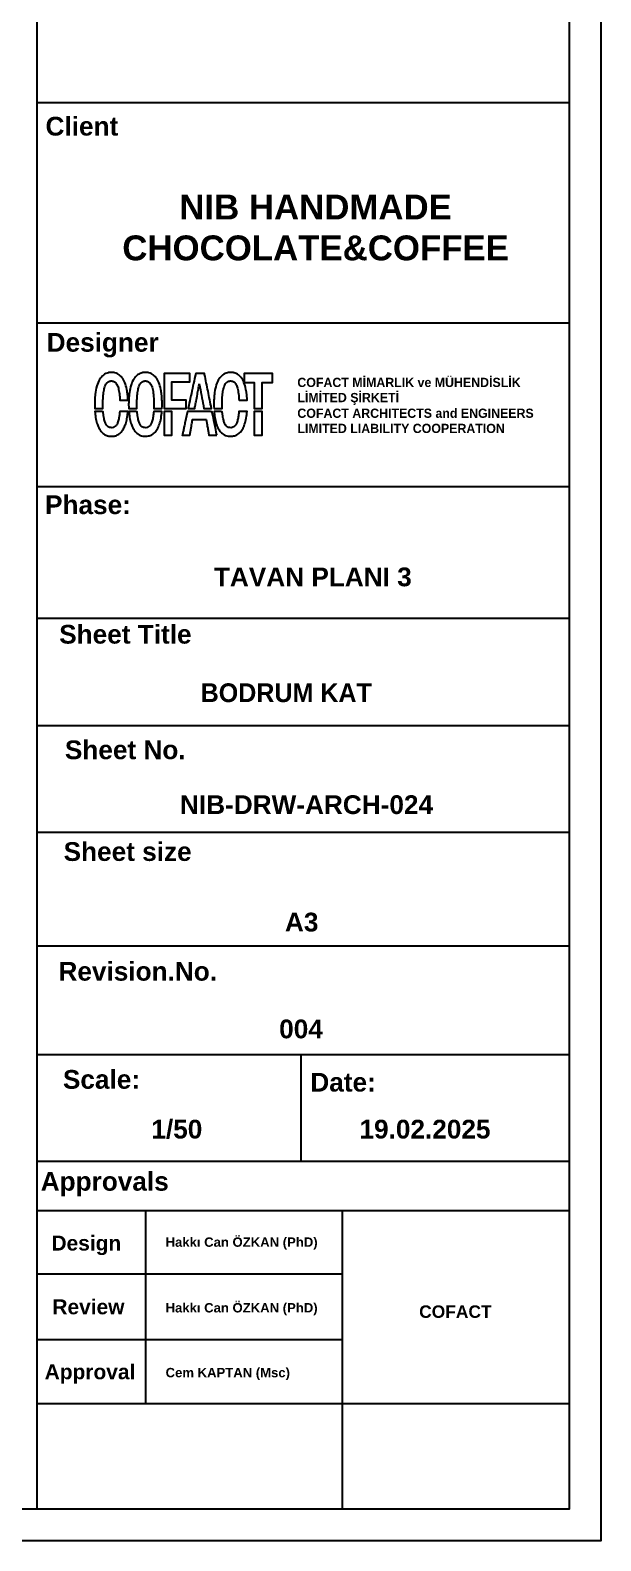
# Model space of a CAD drawing. Header units: millimetres. Extents: x 933584 to 974011, y 4545988 to 4553664.
# Drawn here: x 959739 to 960102, y 4548355 to 4549315 of the extents above; entities that cross this region are included whole.
import ezdxf

# ---------------------------------------------------------------- set-up
doc = ezdxf.new("R2010")
doc.units = ezdxf.units.MM
doc.layers.get('0').update_dxf_attribs({"color": 255})
doc.styles.add('Century Gothic_B_3', font='GOTHICB.TTF', dxfattribs={"height": 4})

msp = doc.modelspace()

# ---------------------------------------------------------------- linework, layer by layer
at = {"color": 0}
for p, q in [((960081.5, 4549269.07), (959743.44, 4549269.07)), ((960081.5, 4549269.07), (959743.44, 4549269.07)), ((960081.5, 4549129.09), (959743.44, 4549129.09)), ((960081.5, 4549129.09), (959743.44, 4549129.09)), ((960081.5, 4549129.09), (959743.44, 4549129.09)), ((960081.5, 4549129.09), (959743.44, 4549129.09)), ((960081.5, 4549025.03), (959743.44, 4549025.03)), ((959743.44, 4548941.75), (960081.5, 4548941.75)), ((960081.5, 4548873.35), (959743.44, 4548873.35)), ((960081.5, 4548805.39), (959743.44, 4548805.39)), ((960081.5, 4548733.17), (959743.44, 4548733.17)), ((960081.5, 4548664.16), (959743.44, 4548664.16)), ((959910.92, 4548664.16), (959910.92, 4548596.44)), ((960081.5, 4548596.44), (959743.44, 4548596.44)), ((960081.5, 4548565.11), (959743.44, 4548565.11)), ((959812.29, 4548565.11), (959812.29, 4548442.35)), ((959937.28, 4548565.11), (959937.28, 4548491.51)), ((959743.45, 4548524.97), (959937.28, 4548524.97)), ((959937.28, 4548491.51), (959937.28, 4548375.4)), ((959743.45, 4548483.26), (959937.28, 4548483.26)), ((960081.5, 4548442.35), (959743.44, 4548442.35))]:
    msp.add_line(p, q, dxfattribs=at)
for points in [[(958001.5, 4549855.4), (960101.5, 4549855.4), (960101.5, 4548355.4), (958001.5, 4548355.4)], [(958021.5, 4549835.4), (960081.5, 4549835.4), (960081.5, 4548375.4), (958021.5, 4548375.4)], [(959824.13, 4549086.03), (959824.13, 4549074.89), (959831.18, 4549074.89), (959838.24, 4549074.89), (959838.24, 4549077.53), (959838.24, 4549080.16), (959833.67, 4549080.16), (959829.1, 4549080.16), (959829.1, 4549085.98), (959829.1, 4549091.8), (959834.81, 4549091.8), (959840.53, 4549091.8), (959840.53, 4549094.48), (959840.53, 4549097.16), (959832.33, 4549097.16), (959824.13, 4549097.16)], [(959874.93, 4549094.33), (959874.93, 4549091.5), (959878.17, 4549091.5), (959881.4, 4549091.5), (959881.4, 4549083.19), (959881.4, 4549074.89), (959883.88, 4549074.89), (959886.37, 4549074.89), (959886.37, 4549083.19), (959886.37, 4549091.5), (959889.65, 4549091.5), (959892.93, 4549091.5), (959892.93, 4549094.33), (959892.93, 4549097.16), (959883.93, 4549097.16), (959874.93, 4549097.16)], [(959824.13, 4549065.4), (959824.13, 4549057.89), (959826.59, 4549057.91), (959829.05, 4549057.94), (959829.07, 4549065.42), (959829.1, 4549072.9), (959826.61, 4549072.9), (959824.13, 4549072.9)], [(959881.42, 4549065.42), (959881.45, 4549057.94), (959883.91, 4549057.91), (959886.37, 4549057.89), (959886.37, 4549065.39), (959886.37, 4549072.9), (959883.88, 4549072.9), (959881.4, 4549072.9)]]:
    msp.add_lwpolyline(points, close=True, dxfattribs=at)
msp.add_lwpolyline([(959743.45, 4549835.41), (959743.45, 4548375.4)], dxfattribs=at)
for points in [[(959788.78, 4549097.65, 0.11064), (959785.68, 4549096.15, 0.089568), (959783.23, 4549093.37, 0.069833), (959781.47, 4549089.25, 0.037138), (959780.43, 4549083.81, 0.013582), (959780.28, 4549082.16, 0.005436), (959780.17, 4549079.9, 0.005261), (959780.1, 4549077.67, 0.017635), (959780.13, 4549076.21), (959780.2, 4549074.89), (959782.75, 4549074.89), (959785.3, 4549074.89), (959785.31, 4549077.9, -0.01557), (959785.46, 4549082.32, -0.027157), (959785.9, 4549085.95, -0.033018), (959786.6, 4549088.8, -0.079442), (959787.57, 4549090.74, -0.009072), (959787.87, 4549091.13, -0.030827), (959788.08, 4549091.37, -0.031813), (959788.32, 4549091.58, -0.010138), (959788.7, 4549091.86, -0.089655), (959789.45, 4549092.22, -0.05192), (959790.45, 4549092.38, -0.051218), (959791.47, 4549092.33, -0.076363), (959792.33, 4549092.06, -0.070873), (959793.13, 4549091.52, -0.052254), (959793.84, 4549090.72, -0.046256), (959794.44, 4549089.69, -0.033841), (959794.93, 4549088.46, -0.02482), (959795.29, 4549087.06, -0.012371), (959795.62, 4549085.26, -0.011745), (959795.88, 4549083.27, -0.011909), (959796.05, 4549081.28), (959796.11, 4549080.16), (959798.68, 4549080.16), (959801.26, 4549080.16), (959801.26, 4549080.59, 0.020953), (959801.22, 4549081.49, 0.004455), (959801.07, 4549083.07, 0.00493), (959800.88, 4549084.7, 0.011284), (959800.7, 4549085.92, 0.038093), (959799.58, 4549090.43, 0.067383), (959797.9, 4549093.87, 0.083303), (959795.67, 4549096.24, 0.099908), (959792.91, 4549097.57, 0.02201), (959792.47, 4549097.67, 0.020762), (959792.02, 4549097.72, 0.015695), (959791.46, 4549097.75, 0.005906), (959790.68, 4549097.75, 0.00548), (959790.07, 4549097.74, 0.006399), (959789.5, 4549097.72, 0.005718), (959789.02, 4549097.69, 0.038226)], [(959810.35, 4549097.65, 0.105194), (959807.39, 4549096.26, 0.087054), (959805.01, 4549093.69, 0.069549), (959803.26, 4549089.93, 0.038701), (959802.16, 4549084.98, 0.014261), (959801.92, 4549082.9, 0.008448), (959801.75, 4549080.4, 0.008433), (959801.67, 4549077.97, 0.018733), (959801.71, 4549076.12), (959801.78, 4549074.89), (959804.33, 4549074.89), (959806.87, 4549074.89), (959806.89, 4549077.9, -0.01557), (959807.04, 4549082.32, -0.027157), (959807.48, 4549085.95, -0.033018), (959808.18, 4549088.8, -0.079442), (959809.15, 4549090.74, -0.009072), (959809.45, 4549091.13, -0.030827), (959809.66, 4549091.37, -0.031813), (959809.89, 4549091.58, -0.010138), (959810.27, 4549091.86, -0.089655), (959811.03, 4549092.22, -0.05192), (959812.02, 4549092.38, -0.051218), (959813.05, 4549092.33, -0.076363), (959813.91, 4549092.06, -0.136443), (959815.41, 4549090.72, -0.067108), (959816.51, 4549088.38, -0.045937), (959817.26, 4549084.94, -0.018323), (959817.67, 4549080.11, -0.004967), (959817.71, 4549079.13, -0.003937), (959817.73, 4549078.07, -0.00398), (959817.74, 4549077.08, -0.009912), (959817.72, 4549076.36), (959817.66, 4549074.89), (959820.23, 4549074.89), (959822.8, 4549074.89), (959822.87, 4549076.16, 0.018366), (959822.9, 4549078.32, 0.009634), (959822.79, 4549081.01, 0.009631), (959822.58, 4549083.71, 0.017297), (959822.28, 4549085.91, 0.038062), (959821.16, 4549090.43, 0.067387), (959819.48, 4549093.87, 0.08333), (959817.24, 4549096.24, 0.099909), (959814.49, 4549097.57, 0.02201), (959814.05, 4549097.67, 0.020762), (959813.59, 4549097.72, 0.015695), (959813.04, 4549097.75, 0.005906), (959812.25, 4549097.75, 0.00548), (959811.65, 4549097.74, 0.006399), (959811.08, 4549097.72, 0.005718), (959810.59, 4549097.69, 0.038226)], [(959864.45, 4549097.65, 0.105194), (959861.48, 4549096.25, 0.087054), (959859.1, 4549093.69, 0.069549), (959857.35, 4549089.93, 0.038701), (959856.25, 4549084.98, 0.014261), (959856.01, 4549082.9, 0.008448), (959855.84, 4549080.4, 0.008433), (959855.76, 4549077.97, 0.018733), (959855.8, 4549076.12), (959855.87, 4549074.89), (959858.42, 4549074.89), (959860.96, 4549074.89), (959860.98, 4549077.9, -0.01557), (959861.13, 4549082.32, -0.027157), (959861.57, 4549085.95, -0.033018), (959862.27, 4549088.8, -0.079442), (959863.24, 4549090.74, -0.009072), (959863.54, 4549091.13, -0.030827), (959863.75, 4549091.37, -0.031813), (959863.99, 4549091.58, -0.010138), (959864.36, 4549091.86, -0.089655), (959865.12, 4549092.22, -0.05192), (959866.11, 4549092.38, -0.051218), (959867.14, 4549092.33, -0.076363), (959868, 4549092.06, -0.070873), (959868.79, 4549091.52, -0.052254), (959869.5, 4549090.72, -0.046256), (959870.11, 4549089.69, -0.033841), (959870.59, 4549088.46, -0.02482), (959870.96, 4549087.06, -0.012371), (959871.28, 4549085.26, -0.011745), (959871.55, 4549083.27, -0.011909), (959871.71, 4549081.28), (959871.78, 4549080.16), (959874.35, 4549080.16), (959876.92, 4549080.16), (959876.92, 4549080.58, 0.020953), (959876.88, 4549081.49, 0.004455), (959876.73, 4549083.07, 0.00493), (959876.55, 4549084.69, 0.011284), (959876.37, 4549085.92, 0.038093), (959875.25, 4549090.43, 0.067383), (959873.57, 4549093.87, 0.083303), (959871.33, 4549096.24, 0.099908), (959868.58, 4549097.57, 0.02201), (959868.14, 4549097.66, 0.020762), (959867.69, 4549097.72, 0.015695), (959867.13, 4549097.75, 0.005906), (959866.34, 4549097.75, 0.00548), (959865.74, 4549097.74, 0.006399), (959865.17, 4549097.72, 0.005718), (959864.68, 4549097.69, 0.038226)], [(959846.55, 4549090.58, 0.00001), (959847.91, 4549083.29, 0.000084), (959849.11, 4549076.86, 0.003215), (959849.39, 4549075.41), (959849.49, 4549074.89), (959851.87, 4549074.89, 0.001355), (959852.79, 4549074.89, 0.00226), (959853.55, 4549074.9, 0.000206), (959854.24, 4549074.91, 0.409743), (959854.25, 4549074.93, 0.049641), (959854.25, 4549074.99, 0.000001), (959852.06, 4549085.84, 0.000006), (959849.92, 4549096.52, 0.007694), (959849.83, 4549096.94), (959849.77, 4549097.16), (959847.02, 4549097.16), (959844.26, 4549097.16), (959843.54, 4549093.86, -0.000077), (959842.16, 4549087.49, -0.000085), (959840.82, 4549081.33, -0.000009), (959839.54, 4549075.41, -0.006923), (959839.47, 4549075.12), (959839.42, 4549074.89), (959843.62, 4549074.89, 0.000143), (959843.92, 4549076.47, 0.00034), (959844.17, 4549077.84, 0.000221), (959844.46, 4549079.42, -0.000266), (959845.3, 4549083.92, -0.000578), (959845.95, 4549087.39, -0.000087)], [(959780.32, 4549072.18, 0.025038), (959780.89, 4549068.23, 0.036131), (959781.81, 4549064.82, 0.041565), (959783.07, 4549062.01, 0.063352), (959784.65, 4549059.85, 0.028049), (959785.46, 4549059.08, 0.034689), (959786.29, 4549058.46, 0.034905), (959787.2, 4549057.97, 0.029004), (959788.23, 4549057.58, 0.021923), (959788.71, 4549057.45, 0.031789), (959789.15, 4549057.38, 0.019677), (959789.72, 4549057.35, 0.003659), (959790.77, 4549057.34, 0.003627), (959791.81, 4549057.35, 0.019229), (959792.37, 4549057.38, 0.031747), (959792.8, 4549057.45, 0.024514), (959793.25, 4549057.57, 0.035022), (959794.42, 4549058.05, 0.037328), (959795.49, 4549058.67, 0.037367), (959796.45, 4549059.45, 0.035245), (959797.31, 4549060.38, 0.053473), (959798.69, 4549062.55, 0.03772), (959799.78, 4549065.23, 0.032588), (959800.59, 4549068.45, 0.021334), (959801.11, 4549072.23), (959801.17, 4549072.9), (959798.59, 4549072.9), (959796, 4549072.9), (959795.94, 4549072.23, -0.0074), (959795.83, 4549071.26, -0.005344), (959795.69, 4549070.18, -0.005411), (959795.53, 4549069.15, -0.010609), (959795.37, 4549068.33, -0.034422), (959794.67, 4549065.87, -0.07643), (959793.74, 4549064.17, -0.102726), (959792.55, 4549063.14, -0.109019), (959791.07, 4549062.69, -0.095932), (959789.46, 4549062.88, -0.113527), (959788.14, 4549063.66, -0.092498), (959787.11, 4549065.08, -0.04608), (959786.34, 4549067.18, -0.017297), (959786.05, 4549068.47, -0.007909), (959785.75, 4549070.18, -0.007223), (959785.51, 4549071.84, -0.03219), (959785.45, 4549072.82, 0.402781), (959785.41, 4549072.85, 0.001238), (959784.7, 4549072.88, 0.005463), (959783.86, 4549072.9, 0.003096), (959782.85, 4549072.9), (959780.26, 4549072.9)], [(959801.9, 4549072.18, 0.025038), (959802.47, 4549068.23, 0.036131), (959803.39, 4549064.82, 0.041565), (959804.65, 4549062.01, 0.063352), (959806.22, 4549059.85, 0.047265), (959807.62, 4549058.62, 0.06438), (959809.09, 4549057.83, 0.06177), (959810.76, 4549057.41, 0.039412), (959812.76, 4549057.32, 0.027569), (959814.18, 4549057.45, 0.048064), (959815.33, 4549057.73, 0.049711), (959816.37, 4549058.22, 0.031882), (959817.48, 4549058.98, 0.081131), (959819.39, 4549061.06, 0.052129), (959820.91, 4549063.98, 0.043307), (959822.01, 4549067.7, 0.026621), (959822.69, 4549072.23), (959822.75, 4549072.9), (959820.16, 4549072.9), (959817.58, 4549072.9), (959817.52, 4549072.23, -0.0074), (959817.41, 4549071.26, -0.005344), (959817.26, 4549070.18, -0.005411), (959817.1, 4549069.15, -0.010609), (959816.95, 4549068.33, -0.034422), (959816.25, 4549065.87, -0.07643), (959815.32, 4549064.17, -0.102726), (959814.13, 4549063.14, -0.109019), (959812.65, 4549062.69, -0.095932), (959811.04, 4549062.88, -0.113527), (959809.72, 4549063.66, -0.092498), (959808.69, 4549065.08, -0.04608), (959807.92, 4549067.18, -0.017297), (959807.62, 4549068.47, -0.007909), (959807.32, 4549070.18, -0.007223), (959807.09, 4549071.84, -0.03219), (959807.02, 4549072.82, 0.402781), (959806.99, 4549072.85, 0.001238), (959806.27, 4549072.88, 0.005463), (959805.44, 4549072.9, 0.003096), (959804.43, 4549072.9), (959801.83, 4549072.9)], [(959857.68, 4549057.89, 0.000023), (959856.19, 4549065.32, 0.000048), (959854.8, 4549072.28, 0.022716), (959854.69, 4549072.73, 0.319618), (959854.54, 4549072.84, 0.005635), (959853.49, 4549072.88, 0.005119), (959851.67, 4549072.9, 0.000404), (959846.81, 4549072.9), (959838.99, 4549072.9), (959837.41, 4549065.57, -0.000063), (959836.79, 4549062.75, -0.000102), (959836.27, 4549060.34, -0.000015), (959835.81, 4549058.2, -0.015408), (959835.73, 4549057.89), (959840.47, 4549057.94), (959841.34, 4549062.66, -0.000258), (959841.68, 4549064.49, -0.000401), (959841.97, 4549066.06, -0.000111), (959842.23, 4549067.44, -0.013635), (959842.27, 4549067.61), (959842.32, 4549067.83), (959846.57, 4549067.83), (959850.82, 4549067.83), (959851.46, 4549064.43, 0.000154), (959851.72, 4549063.01, 0.000145), (959851.99, 4549061.56, 0.000144), (959852.23, 4549060.28, 0.000507), (959852.39, 4549059.46), (959852.69, 4549057.89)], [(959855.99, 4549072.18, 0.025038), (959856.56, 4549068.23, 0.036131), (959857.48, 4549064.82, 0.041565), (959858.74, 4549062.01, 0.063352), (959860.31, 4549059.85, 0.047265), (959861.71, 4549058.62, 0.06438), (959863.18, 4549057.82, 0.06177), (959864.85, 4549057.41, 0.039412), (959866.85, 4549057.32, 0.027569), (959868.27, 4549057.45, 0.048064), (959869.42, 4549057.73, 0.049711), (959870.46, 4549058.22, 0.031882), (959871.57, 4549058.98, 0.081131), (959873.49, 4549061.06, 0.052129), (959875, 4549063.97, 0.043307), (959876.1, 4549067.7, 0.026621), (959876.78, 4549072.23), (959876.84, 4549072.9), (959874.25, 4549072.9), (959871.67, 4549072.9), (959871.61, 4549072.23, -0.0074), (959871.5, 4549071.26, -0.005344), (959871.35, 4549070.18, -0.005411), (959871.19, 4549069.15, -0.010609), (959871.04, 4549068.33, -0.034422), (959870.34, 4549065.87, -0.07643), (959869.41, 4549064.17, -0.102726), (959868.22, 4549063.14, -0.109019), (959866.74, 4549062.69, -0.095932), (959865.13, 4549062.88, -0.113527), (959863.81, 4549063.66, -0.092498), (959862.78, 4549065.08, -0.04608), (959862.01, 4549067.18, -0.017297), (959861.71, 4549068.47, -0.007909), (959861.41, 4549070.18, -0.007223), (959861.18, 4549071.84, -0.03219), (959861.11, 4549072.81, 0.402781), (959861.08, 4549072.85, 0.001238), (959860.36, 4549072.88, 0.005463), (959859.53, 4549072.9, 0.003096), (959858.52, 4549072.9), (959855.92, 4549072.9)]]:
    msp.add_lwpolyline(points, format="xyb", close=True, dxfattribs=at)

# ---------------------------------------------------------------- texts
at = {"color": 0, "attachment_point": 1, "line_spacing_factor": 0.984502, "style": 'Century Gothic_B_3'}
for s, insert, char_height, width in [('\\pxqr;{\\fArial|b1|i0|c0|p34;Client}', (959206.94, 4549260.21), 11.9034, 588.1338), ('\\pxqc;{\\fArial|b1|i0|c0|p34;NIB HANDMADE CHOCOLATE&COFFEE}', (959756.95, 4549210.81), 15.8192, 326.8702), ('\\pxqr;{\\fArial|b1|i0|c0|p34;Designer}', (959232.61, 4549122.88), 11.9034, 588.1338), ('{\\fFranklin Gothic Medium|b1|i0|c162|p34;COFACT MİMARLIK ve MÜHENDİSLİK}\\P{\\fFranklin Gothic Medium|b1|i0|c162|p34;LİMİTED ŞİRKETİ}', (959908.81, 4549094.41), 5.8729, 228.8091), ('\\pxql;{\\fFranklin Gothic Book|b1|i0|c162|p34;COFACT ARCHITECTS and ENGINEERS\\PLIMITED LIABILITY COOPERATION}', (959908.81, 4549074.82), 5.8729, 228.8091), ('\\pxqr;{\\fArial|b1|i0|c0|p34;Phase:}', (959214.95, 4549019.69), 11.9034, 588.1338), ('\\pxqr;{\\fArial|b1|i0|c0|p34;TAVAN PLANI 3}', (959393.31, 4548973.85), 11.9034, 588.1338), ('\\pxqr;{\\fArial|b1|i0|c0|p34;Sheet Title}', (959253.5, 4548937.39), 11.9034, 588.1338), ('\\pxi-2,l3,qr,t3;BODRUM KAT', (959367.99, 4548900.25), 11.9034, 588.1338), ('\\pxqr;{\\fArial|b1|i0|c0|p34;Sheet No.}', (959249.71, 4548863.96), 11.9034, 588.1338), ('\\pxqr;{\\fArial|b1|i0|c0|p34;NIB-DRW-ARCH-024}', (959406.86, 4548829.11), 11.9034, 588.1338), ('\\pxqr;{\\fArial|b1|i0|c0|p34;Sheet size}', (959253.55, 4548799.31), 11.9034, 588.1338), ('\\pxqr;{\\fArial|b1|i0|c0|p34;A3}', (959334.05, 4548754.51), 11.9034, 588.1338), ('\\pxqr;{\\fArial|b1|i0|c0|p34;Revision.No.}', (959269.66, 4548723.23), 11.9034, 588.1338), ('\\pxqr;{\\fArial|b1|i0|c0|p34;00\\fArial|b1|i0|c162|p34;4}', (959336.86, 4548686.59), 11.9034, 588.1338), ('\\pxqr;{\\fArial|b1|i0|c0|p34;Scale:}', (959220.78, 4548654.54), 11.9034, 588.1338), ('\\pxqr;{\\fArial|b1|i0|c0|p34;Date:}', (959370.5, 4548652.75), 11.9034, 588.1338), ('\\pxqr;{\\fArial|b1|i0|c0|p34;1/50}', (959260.32, 4548622.92), 11.9034, 588.1338), ('\\pxqr;{\\fArial|b1|i0|c162|p34;19\\fArial|b1|i0|c0|p34;.02.202\\fArial|b1|i0|c162|p34;5}', (959443.34, 4548622.92), 11.9034, 588.1338), ('\\pxqr;{\\fArial|b1|i0|c0|p34;Approvals}', (959239, 4548589.77), 11.9034, 588.1338), ('\\pxqr;{\\fArial|b1|i0|c0|p34;Design}', (959208.8, 4548549.34), 9.5085, 588.1338), ('{\\fArial|b1|i0|c0|p34;\\W9.71336;   }{\\fArial|b1|i0|c0|p34;Hakkı Can ÖZKAN (PhD)}', (959757.83, 4548548.17), 5.9517, 163.4351), ('\\pxqr;{\\fArial|b1|i0|c0|p34;Review}', (959210.87, 4548508.82), 9.5085, 588.1338), ('{\\fArial|b1|i0|c0|p34;\\W9.71336;   }{\\fArial|b1|i0|c0|p34;Hakkı Can ÖZKAN (PhD)}', (959757.83, 4548506.45), 5.9517, 163.4351), ('\\pxqc;{\\fArial|b1|i0|c0|p34;COFACT}', (959845.73, 4548504.97), 7.9096, 326.8702), ('\\pxqr;{\\fArial|b1|i0|c0|p34;Approval}', (959217.77, 4548467.54), 9.5085, 588.1338), ('{\\W9.71336;\\fArial|b1|i0|c0|p34;   \\W1;Cem KAPTAN (Msc)}', (959757.83, 4548465.25), 5.9517, 163.4351)]:
    msp.add_mtext(s, dxfattribs=dict(at, insert=insert, char_height=char_height, width=width))

doc.saveas('drawing.dxf')
